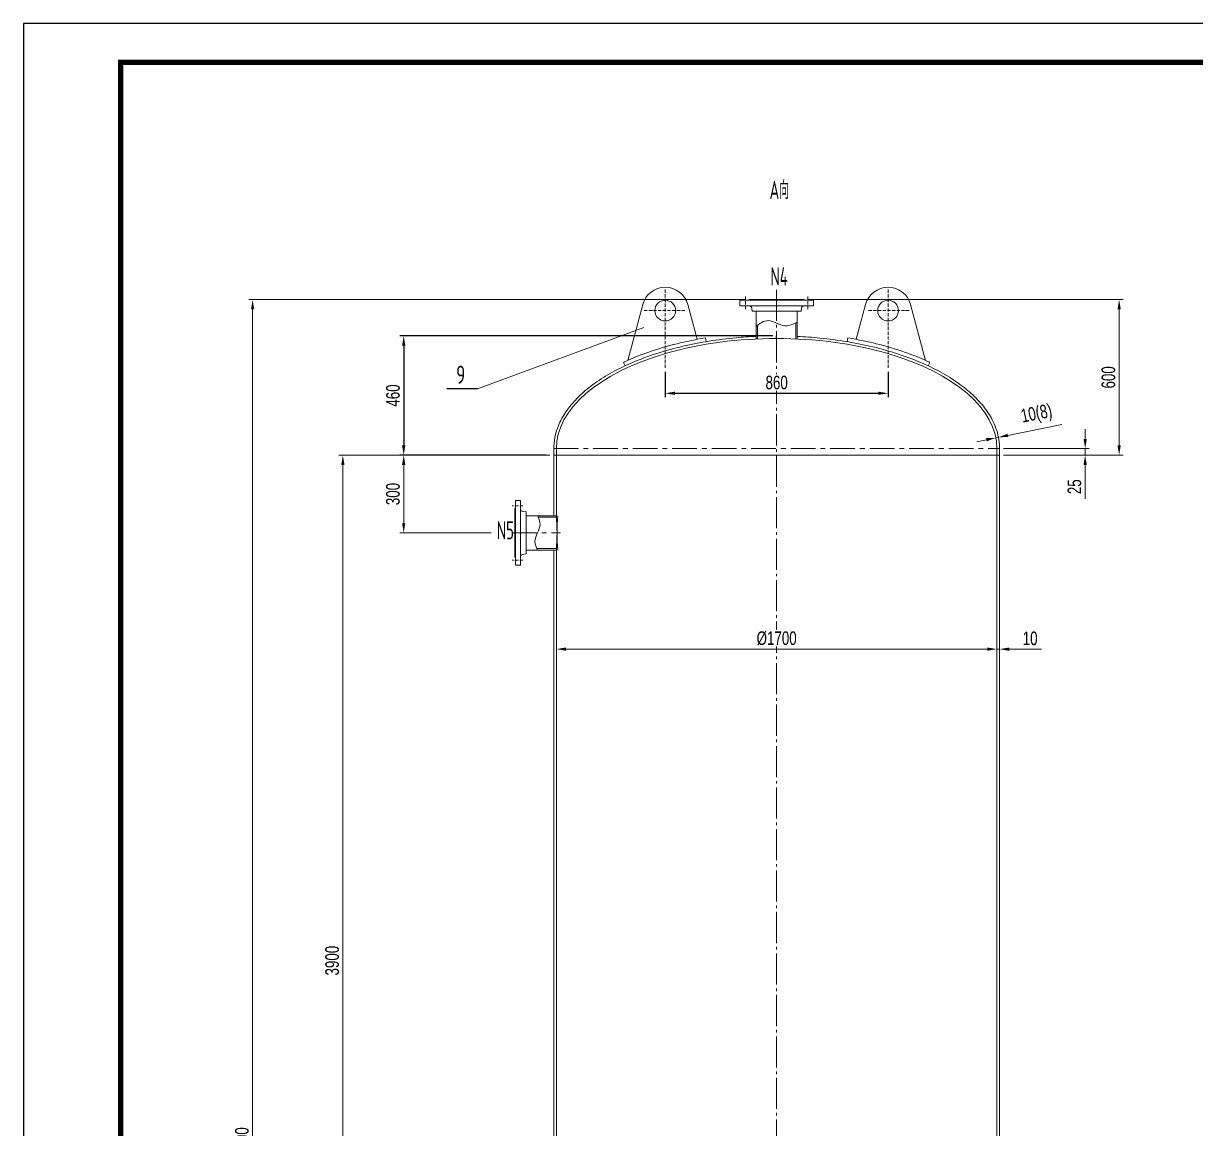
# Model space of a CAD drawing. Header units: millimetres. Extents: x 35105 to 454747, y -53554 to 1224.
# Drawn here: x 432984 to 437506, y -48907 to -44644 of the extents above; entities that cross this region are included whole.
import ezdxf
from ezdxf.enums import TextEntityAlignment as Align

# ---------------------------------------------------------------- set-up
doc = ezdxf.new("R2010")
doc.units = ezdxf.units.MM
for name, pattern in [('ACAD_ISO10W100', [18, 12, -3, 0, -3]), ('CENTER', [50.8, 31.75, -6.35, 6.35, -6.35]), ('钢构轴线', [16, 12, -1.5, 1, -1.5])]:
    doc.linetypes.add(name, pattern=pattern)
doc.layers.get('Defpoints').update_dxf_attribs({"lineweight": 18})
for name, color, linetype, lineweight in [('04细实线', 1, 'Continuous', 13), ('3（中心线）', 1, 'CENTER', 20), ('中心线', 1, 'ACAD_ISO10W100', 18), ('明细', 6, 'Continuous', 18), ('标注', 7, 'Continuous', 18), ('细实线', 7, 'Continuous', 18), ('轴线(可随比例自动调整)', 3, '钢构轴线', 5)]:
    doc.layers.add(name, color=color, linetype=linetype, lineweight=lineweight)
for name, color, linetype in [('12', 2, 'Continuous'), ('BORDER', 7, 'Continuous'), ('DIM', 6, 'Continuous')]:
    doc.layers.add(name, color=color, linetype=linetype)
doc.styles.add('HGCAD', font='HGCAD.SHX', dxfattribs={"width": 0.75, "bigfont": 'HGCADHZ.SHX'})
doc.styles.add('HZ', font='gbenor.shx', dxfattribs={"width": 0.9, "bigfont": 'gbcbig.shx'})
doc.dimstyles.new('LCR-1-15', dxfattribs={"dimscale": 15, "dimtxt": 3.5, "dimasz": 2.5, "dimexe": 1, "dimexo": 1, "dimgap": 1, "dimtad": 1, "dimdec": 1, "dimdsep": 46, "dimtxsty": 'HZ', "dimcen": 0, "dimclrd": 1, "dimclre": 1, "dimclrt": 1, "dimadec": 1, "dimazin": 2, "dimtm": 1e-09, "dimtfac": 0.5, "dimtdec": 1, "dimtmove": 0, "dimatfit": 3, "dimfxl": 1, "dimtfill": 1, "dimlwd": -1, "dimlwe": -1, "dimarcsym": 1})

# ---------------------------------------------------------------- blocks, each defined once
blk = doc.blocks.new('*D199')
at = {"layer": 'Defpoints', "color": 0, "transparency": 16777216}
for p in [(435039.8, -47057.3), (436739.8, -47057.3), (436739.8, -47057.3)]:
    blk.add_point(p, dxfattribs=at)
at = {"layer": '细实线', "color": 1, "linetype": 'Continuous', "transparency": 16777216}
blk.add_line((435077.3, -47057.3), (436702.3, -47057.3), dxfattribs=at)
at = {"layer": '细实线', "color": 1, "transparency": 16777216}
for points in [[(435077.3, -47051), (435077.3, -47063.5), (435039.8, -47057.3)], [(436702.3, -47051), (436702.3, -47063.5), (436739.8, -47057.3)]]:
    blk.add_solid(points, dxfattribs=at)
at = {"layer": '细实线', "color": 1, "transparency": 16777216, "insert": (435889.8, -47016), "char_height": 52.5, "attachment_point": 5, "style": 'HGCAD', "bg_fill": 3, "box_fill_scale": 1.1, "bg_fill_color": 256, "bg_fill_true_color": 13158600, "bg_fill_transparency": 4297}
blk.add_mtext('%%C1700', dxfattribs=at)
blk = doc.blocks.new('_None')
blk = doc.blocks.new('*D200')
at = {"layer": 'Defpoints', "color": 0, "transparency": 16777216}
for p in [(436739.8, -47057.3), (436749.8, -47057.3), (436749.8, -47057.3)]:
    blk.add_point(p, dxfattribs=at)
at = {"layer": '细实线', "color": 1, "linetype": 'Continuous', "transparency": 16777216}
for p, q in [((436702.3, -47057.3), (436664.8, -47057.3)), ((436739.8, -47057.3), (436749.8, -47057.3)), ((436787.3, -47057.3), (436911.1, -47057.3))]:
    blk.add_line(p, q, dxfattribs=at)
at = {"layer": '细实线', "color": 1, "transparency": 16777216}
for points in [[(436702.3, -47051), (436702.3, -47063.5), (436739.8, -47057.3)], [(436787.3, -47051), (436787.3, -47063.5), (436749.8, -47057.3)]]:
    blk.add_solid(points, dxfattribs=at)
at = {"layer": '细实线', "color": 1, "transparency": 16777216, "insert": (436868, -47016), "char_height": 52.5, "attachment_point": 5, "style": 'HGCAD', "bg_fill": 3, "box_fill_scale": 1.1, "bg_fill_color": 256, "bg_fill_true_color": 13158600, "bg_fill_transparency": 2012}
blk.add_mtext('10', dxfattribs=at)
blk = doc.blocks.new('*D201')
at = {"layer": 'Defpoints', "color": 0, "transparency": 16777216}
for p in [(436735.5, -46241.2), (436745.3, -46239.2), (436745.5, -46240.2)]:
    blk.add_point(p, dxfattribs=at)
at = {"layer": '细实线', "color": 1, "linetype": 'Continuous', "transparency": 16777216}
for p, q in [((436782.3, -46232.7), (436989.9, -46190.7)), ((436699, -46249.6), (436662.2, -46257.1)), ((436735.7, -46242.2), (436745.5, -46240.2))]:
    blk.add_line(p, q, dxfattribs=at)
at = {"layer": '细实线', "color": 1, "transparency": 16777216}
for points in [[(436697.7, -46243.5), (436700.2, -46255.7), (436735.7, -46242.2)], [(436781, -46226.6), (436783.5, -46238.9), (436745.5, -46240.2)]]:
    blk.add_solid(points, dxfattribs=at)
at = {"layer": '细实线', "color": 1, "transparency": 16777216, "insert": (436893.6, -46154.1), "char_height": 52.5, "attachment_point": 5, "rotation": 11.4429, "style": 'HGCAD', "bg_fill": 3, "box_fill_scale": 1.1, "bg_fill_color": 256, "bg_fill_true_color": 13158600, "bg_fill_transparency": 5682}
blk.add_mtext('10(8)', dxfattribs=at)
blk = doc.blocks.new('*D214')
at = {"layer": 'Defpoints', "color": 0, "transparency": 16777216}
for p in [(433867.8, -45709), (435783.8, -45709), (434929.8, -52209)]:
    blk.add_point(p, dxfattribs=at)
at = {"layer": '标注', "color": 1, "linetype": 'Continuous', "transparency": 16777216}
for p, q in [((435768.8, -45709), (433852.8, -45709)), ((433867.8, -52171.5), (433867.8, -45746.5)), ((434914.8, -52209), (433852.8, -52209))]:
    blk.add_line(p, q, dxfattribs=at)
at = {"layer": '标注', "color": 1, "transparency": 16777216}
for points in [[(433861.6, -45746.5), (433874.1, -45746.5), (433867.8, -45709)], [(433861.6, -52171.5), (433874.1, -52171.5), (433867.8, -52209)]]:
    blk.add_solid(points, dxfattribs=at)
at = {"layer": '标注', "color": 1, "transparency": 16777216, "insert": (433826.6, -48959), "char_height": 52.5, "attachment_point": 5, "rotation": 90, "style": 'HGCAD', "bg_fill": 3, "box_fill_scale": 1.1, "bg_fill_color": 256, "bg_fill_true_color": 13158600, "bg_fill_transparency": 1292}
blk.add_mtext('6500', dxfattribs=at)
blk = doc.blocks.new('*D221')
at = {"layer": 'Defpoints', "color": 0, "transparency": 16777216}
for p in [(435029.8, -46309), (434450.8, -46609), (434802.9, -46609)]:
    blk.add_point(p, dxfattribs=at)
at = {"layer": '中心线', "color": 1, "linetype": 'Continuous', "transparency": 16777216}
for p, q in [((435014.8, -46309), (434435.8, -46309)), ((434450.8, -46346.5), (434450.8, -46571.5)), ((434787.9, -46609), (434435.8, -46609))]:
    blk.add_line(p, q, dxfattribs=at)
at = {"layer": '中心线', "color": 1, "transparency": 16777216}
for points in [[(434444.5, -46346.5), (434457, -46346.5), (434450.8, -46309)], [(434444.5, -46571.5), (434457, -46571.5), (434450.8, -46609)]]:
    blk.add_solid(points, dxfattribs=at)
at = {"layer": '中心线', "color": 1, "transparency": 16777216, "insert": (434409.5, -46459), "char_height": 52.5, "attachment_point": 5, "rotation": 90, "style": 'HGCAD', "bg_fill": 3, "box_fill_scale": 1.1, "bg_fill_color": 256, "bg_fill_true_color": 13158600, "bg_fill_transparency": 1412}
blk.add_mtext('300', dxfattribs=at)
blk = doc.blocks.new('*D222')
at = {"layer": 'Defpoints', "color": 0, "transparency": 16777216}
for p in [(435029.8, -46309), (434216, -50209), (435029.8, -50209)]:
    blk.add_point(p, dxfattribs=at)
at = {"layer": '中心线', "color": 1, "linetype": 'Continuous', "transparency": 16777216}
for p, q in [((435014.8, -46309), (434201, -46309)), ((434216, -46346.5), (434216, -50171.5)), ((435014.8, -50209), (434201, -50209))]:
    blk.add_line(p, q, dxfattribs=at)
at = {"layer": '中心线', "color": 1, "transparency": 16777216}
for points in [[(434209.8, -46346.5), (434222.3, -46346.5), (434216, -46309)], [(434209.8, -50171.5), (434222.3, -50171.5), (434216, -50209)]]:
    blk.add_solid(points, dxfattribs=at)
at = {"layer": '中心线', "color": 1, "transparency": 16777216, "insert": (434174.8, -48259), "char_height": 52.5, "attachment_point": 5, "rotation": 90, "style": 'HGCAD', "bg_fill": 3, "box_fill_scale": 1.1, "bg_fill_color": 256, "bg_fill_true_color": 13158600, "bg_fill_transparency": 6352}
blk.add_mtext('3900', dxfattribs=at)
blk = doc.blocks.new('*D223')
at = {"layer": 'Defpoints', "color": 0, "transparency": 16777216}
for p in [(436749.8, -46284), (436749.8, -46309), (437080.2, -46309)]:
    blk.add_point(p, dxfattribs=at)
at = {"layer": '中心线', "color": 1, "linetype": 'Continuous', "transparency": 16777216}
for p, q in [((437080.2, -46246.5), (437080.2, -46209)), ((436764.8, -46284), (437095.2, -46284)), ((436764.8, -46309), (437095.2, -46309)), ((437080.2, -46284), (437080.2, -46309)), ((437080.2, -46346.5), (437080.2, -46477.7))]:
    blk.add_line(p, q, dxfattribs=at)
at = {"layer": '中心线', "color": 1, "transparency": 16777216}
for points in [[(437073.9, -46246.5), (437086.4, -46246.5), (437080.2, -46284)], [(437073.9, -46346.5), (437086.4, -46346.5), (437080.2, -46309)]]:
    blk.add_solid(points, dxfattribs=at)
at = {"layer": '中心线', "color": 1, "transparency": 16777216, "insert": (437038.9, -46430.9), "char_height": 52.5, "attachment_point": 5, "rotation": 90, "style": 'HGCAD', "bg_fill": 3, "box_fill_scale": 1.1, "bg_fill_color": 256, "bg_fill_true_color": 13158600, "bg_fill_transparency": 6312}
blk.add_mtext('25', dxfattribs=at)
blk = doc.blocks.new('*D224')
at = {"layer": 'Defpoints', "color": 0, "transparency": 16777216}
for p in [(435995.8, -45709), (436749.8, -46309), (437211.3, -46309)]:
    blk.add_point(p, dxfattribs=at)
at = {"layer": '中心线', "color": 1, "linetype": 'Continuous', "transparency": 16777216}
for p, q in [((436010.8, -45709), (437226.3, -45709)), ((437211.3, -45746.5), (437211.3, -46271.5)), ((436764.8, -46309), (437226.3, -46309))]:
    blk.add_line(p, q, dxfattribs=at)
at = {"layer": '中心线', "color": 1, "transparency": 16777216}
for points in [[(437205.1, -45746.5), (437217.6, -45746.5), (437211.3, -45709)], [(437205.1, -46271.5), (437217.6, -46271.5), (437211.3, -46309)]]:
    blk.add_solid(points, dxfattribs=at)
at = {"layer": '中心线', "color": 1, "transparency": 16777216, "insert": (437170.1, -46009), "char_height": 52.5, "attachment_point": 5, "rotation": 90, "style": 'HGCAD', "bg_fill": 3, "box_fill_scale": 1.1, "bg_fill_color": 256, "bg_fill_true_color": 13158600, "bg_fill_transparency": 6137}
blk.add_mtext('600', dxfattribs=at)
blk = doc.blocks.new('*D267')
at = {"layer": '12', "color": 1, "linetype": 'Continuous', "transparency": 16777216}
for p, q in [((435874.8, -45849), (434435.8, -45849)), ((434450.8, -45886.5), (434450.8, -46271.5)), ((434999.8, -46309), (434435.8, -46309))]:
    blk.add_line(p, q, dxfattribs=at)
at = {"layer": '12', "color": 1, "transparency": 16777216}
for points in [[(434444.5, -45886.5), (434457, -45886.5), (434450.8, -45849)], [(434444.5, -46271.5), (434457, -46271.5), (434450.8, -46309)]]:
    blk.add_solid(points, dxfattribs=at)
at = {"layer": 'Defpoints', "color": 0, "transparency": 16777216}
for p in [(435889.8, -45849), (434450.8, -46309), (435014.8, -46309)]:
    blk.add_point(p, dxfattribs=at)
at = {"layer": '12', "color": 1, "transparency": 16777216, "insert": (434409.5, -46079), "char_height": 52.5, "attachment_point": 5, "rotation": 90, "style": 'HGCAD', "bg_fill": 3, "box_fill_scale": 1.1, "bg_fill_color": 256, "bg_fill_true_color": 13158600, "bg_fill_transparency": 1267}
blk.add_mtext('460', dxfattribs=at)
blk = doc.blocks.new('*D268')
at = {"layer": '12', "color": 1, "linetype": 'Continuous', "transparency": 16777216}
for p, q in [((435459.8, -45987), (435459.8, -46085.4)), ((436319.8, -45987), (436319.8, -46085.4)), ((435497.3, -46070.4), (436282.3, -46070.4))]:
    blk.add_line(p, q, dxfattribs=at)
at = {"layer": '12', "color": 1, "transparency": 16777216}
for points in [[(435497.3, -46064.1), (435497.3, -46076.6), (435459.8, -46070.4)], [(436282.3, -46064.1), (436282.3, -46076.6), (436319.8, -46070.4)]]:
    blk.add_solid(points, dxfattribs=at)
at = {"layer": 'Defpoints', "color": 0, "transparency": 16777216}
for p in [(435459.8, -45972), (436319.8, -45972), (436319.8, -46070.4)]:
    blk.add_point(p, dxfattribs=at)
at = {"layer": '12', "color": 1, "transparency": 16777216, "insert": (435889.8, -46029.1), "char_height": 52.5, "attachment_point": 5, "style": 'HGCAD', "bg_fill": 3, "box_fill_scale": 1.1, "bg_fill_color": 256, "bg_fill_true_color": 13158600, "bg_fill_transparency": 7832}
blk.add_mtext('860', dxfattribs=at)

msp = doc.modelspace()

# ---------------------------------------------------------------- linework, layer by layer
at = {"layer": '12'}
msp.add_line((435889.83586, -45858.99624), (435889.83586, -45848.99624), dxfattribs=at)
at = {"layer": '3（中心线）', "ltscale": 3}
for p, q in [((435029.83586, -46283.99624), (436749.83586, -46283.99624)), ((434868.8351, -46608.99624), (435055.21187, -46608.99625))]:
    msp.add_line(p, q, dxfattribs=at)
at = {"layer": '中心线', "color": 1, "linetype": 'ACAD_ISO10W100'}
for p, q in [((435769.83586, -45745.57296), (435769.83586, -45696.77127)), ((436009.83586, -45745.57296), (436009.83586, -45696.77127)), ((434910.25929, -46503.99624), (434869.19018, -46503.99624)), ((434910.25929, -46713.99624), (434869.19018, -46713.99624))]:
    msp.add_line(p, q, dxfattribs=at)
at = {"layer": '标注'}
for p, q in [((435029.83586, -46283.99624), (435029.83586, -46308.99624)), ((436749.83586, -46308.99624), (435029.83586, -46308.99624)), ((435029.83586, -46308.99624), (435029.83586, -46542.49624)), ((435039.83586, -46308.99624), (435039.83586, -46283.99624)), ((435039.83586, -46308.99624), (435039.83586, -46542.49624)), ((436739.83586, -46308.99624), (436739.83586, -46283.99624)), ((436739.83586, -46308.99624), (436739.83586, -49842.49624)), ((436749.83586, -46283.99624), (436749.83586, -46308.99624)), ((436749.83586, -46308.99624), (436749.83586, -49442.99624)), ((435039.83586, -46542.49624), (434923.83586, -46542.49624)), ((434969.63801, -46548.49624), (435040.28444, -46548.49624)), ((434964.28323, -46669.49624), (435040.28444, -46669.49624)), ((435039.83586, -46675.49624), (434923.83586, -46675.49624)), ((435029.83586, -46675.49624), (435029.83586, -50208.99624)), ((435039.83586, -46675.49624), (435039.83586, -50208.99624))]:
    msp.add_line(p, q, dxfattribs=at)
msp.add_ellipse((435889.83586, -46283.99624), major_axis=(850, 0), ratio=0.5, start_param=0, end_param=3.1415926536, dxfattribs=at)
for points, knots in [([(435810.33586, -45813.71185), (435825.02118, -45800.3452), (435849.81109, -45782.69866), (435889.96988, -45800.24677), (435927.77514, -45815.91942), (435954.00002, -45803.96619), (435969.33586, -45795.46699)], [16.8217313834, 16.8217313834, 16.8217313834, 16.8217313834, 70.3829034461, 105.1041145425, 139.8253256389, 188.9817599877, 188.9817599877, 188.9817599877, 188.9817599877]), ([(435810.33586, -45850.84844), (435784.70397, -45852.04544), (435759.17872, -45853.82113), (435698.4118, -45859.45798), (435663.37172, -45863.86941), (435594.66476, -45874.87081), (435560.99818, -45881.46072), (435495.56741, -45896.71907), (435463.8035, -45905.38742), (435402.67619, -45924.67254), (435373.31301, -45935.28918), (435317.44641, -45958.31413), (435290.94316, -45970.72227), (435241.21056, -45997.15146), (435217.98127, -46011.17233), (435175.16219, -46040.63155), (435155.57226, -46056.06983), (435120.35017, -46088.15612), (435104.71768, -46104.80446), (435077.68892, -46139.08838), (435066.29266, -46156.72504), (435047.98271, -46192.72841), (435041.07052, -46211.09625), (435032.86262, -46244.42464), (435030.70595, -46259.3103), (435029.90748, -46277.47795), (435029.83586, -46280.73709), (435029.83586, -46283.99624)], [1.6639115633, 1.6639115633, 1.6639115633, 1.6639115633, 1.7542343059, 1.7542343059, 1.8807181401, 1.8807181401, 2.0072019743, 2.0072019743, 2.1336858085, 2.1336858085, 2.2601696427, 2.2601696427, 2.3866534769, 2.3866534769, 2.5131373112, 2.5131373112, 2.6396211454, 2.6396211454, 2.7661049796, 2.7661049796, 2.8925888138, 2.8925888138, 3.019072648, 3.019072648, 3.1196208975, 3.1196208975, 3.1415926536, 3.1415926536, 3.1415926536, 3.1415926536]), ([(436749.83586, -46283.99624), (436749.83586, -46272.30617), (436748.91355, -46260.61627), (436745.23672, -46237.33726), (436742.48241, -46225.74838), (436735.17605, -46202.76335), (436730.62426, -46191.36723), (436716.48968, -46162.0344), (436705.52866, -46144.31263), (436679.34431, -46109.83514), (436664.12107, -46093.07828), (436629.68818, -46060.75376), (436610.4782, -46045.18571), (436568.38539, -46015.44685), (436545.50238, -46001.27608), (436496.42385, -45974.52834), (436470.22835, -45961.95154), (436414.934, -45938.57238), (436385.83531, -45927.77021), (436325.18946, -45908.09955), (436293.64253, -45899.23119), (436228.59466, -45883.56119), (436195.094, -45876.75964), (436126.66513, -45865.32643), (436091.73721, -45860.69484), (436027.59857, -45854.32706), (435998.53645, -45852.21204), (435969.33586, -45850.84836)], [0, 0, 0, 0, 0.0788094317, 0.0788094317, 0.1576188635, 0.1576188635, 0.2364282952, 0.2364282952, 0.3629121294, 0.3629121294, 0.4893959637, 0.4893959637, 0.6158797979, 0.6158797979, 0.7423636321, 0.7423636321, 0.8688474663, 0.8688474663, 0.9953313005, 0.9953313005, 1.1218151348, 1.1218151348, 1.248298969, 1.248298969, 1.3747828032, 1.3747828032, 1.477681111, 1.477681111, 1.477681111, 1.477681111])]:
    msp.add_open_spline(points, degree=3, knots=knots, dxfattribs=at)
msp.add_spline([(434966.96062, -46675.49624), (434956.96062, -46642.24624), (434966.96062, -46608.99624), (434976.96062, -46575.74624), (434966.96062, -46542.49624)], degree=3, dxfattribs=at)
at = {"layer": '细实线'}
for p, q in [((435747.33586, -45732.99624), (435747.33586, -45710.99624)), ((436032.33586, -45710.99624), (435747.33586, -45710.99624)), ((435783.83586, -45708.99624), (435783.83586, -45710.99624)), ((435995.83586, -45708.99624), (435783.83586, -45708.99624)), ((435995.83586, -45710.99624), (435995.83586, -45708.99624)), ((436032.33586, -45732.99624), (436032.33586, -45710.99624)), ((435783.48861, -45732.99624), (435747.33586, -45732.99624)), ((436032.33586, -45732.99624), (435783.48861, -45732.99624)), ((435794.79156, -45752.99624), (435793.41407, -45741.77754)), ((435984.88016, -45752.99624), (435794.79156, -45752.99624)), ((435810.33586, -45752.99624), (435810.33586, -45860.85922)), ((435969.33586, -45752.99624), (435969.33586, -45860.85922)), ((435984.88016, -45752.99624), (435986.25765, -45741.77754)), ((435816.33586, -45808.43912), (435816.33586, -45860.58811)), ((435963.33586, -45798.70071), (435963.33586, -45860.58811)), ((434901.83586, -46483.99624), (434881.83586, -46483.99624)), ((434881.83586, -46483.99624), (434881.83586, -46733.99624)), ((434901.83586, -46700.07403), (434901.83586, -46483.99624)), ((434881.83586, -46514.99624), (434879.83586, -46514.99624)), ((434879.83586, -46514.99624), (434879.83586, -46702.99624)), ((434923.83587, -46527.69751), (434908.86091, -46525.85881)), ((434923.83586, -46527.69751), (434923.83586, -46690.29497)), ((434879.83586, -46702.99624), (434881.83586, -46702.99624)), ((434901.83586, -46700.07403), (434901.83586, -46733.99624)), ((434923.83586, -46690.29497), (434908.8609, -46692.13367)), ((434901.83586, -46733.99624), (434881.83586, -46733.99624))]:
    msp.add_line(p, q, dxfattribs=at)
msp.add_lwpolyline([(435889.83586, -45488.35789, 0, 12.5, 0), (435889.83586, -45450.85789, 0, 0, 0), (435889.83586, -45352.44085, 0, 0, 0)], format="xyseb", dxfattribs=at)
for centre, radius, start, end in [((435783.48861, -45742.99624), 10, 7.00002478, 90), ((435996.18311, -45742.99624), 10, 90, 172.99997522), ((434909.83587, -46517.91844), 8, 179.9999936, 262.99996882), ((434909.83586, -46700.07403), 8, 97.00002478, 180)]:
    msp.add_arc(centre, radius, start, end, dxfattribs=at)
at = {"layer": '轴线(可随比例自动调整)', "ltscale": 10}
msp.add_line((435889.83586, -45671.268), (435889.83586, -52238.70089), dxfattribs=at)

# ---------------------------------------------------------------- texts
at = {"layer": '04细实线', "color": 0, "lineweight": -3, "style": 'HZ', "width": 0.7}
msp.add_text('A向', height=70, dxfattribs=at).set_placement((435899.55075, -45321.31781), align=Align.CENTER)
at = {"layer": '04细实线', "color": 3, "lineweight": -3, "style": 'HZ', "width": 0.7}
msp.add_text('N4', height=70, dxfattribs=at).set_placement((435899.55075, -45654.77294), align=Align.CENTER)

# ---------------------------------------------------------------- next in the draw order: dimensions: what is measured, and where the dimension line sits
at = {"layer": '细实线'}
dim = msp.add_aligned_dim(p1=(436735.51637, -46241.20465), p2=(436745.31749, -46239.22075), distance=-0.988, text='10(8)', dimstyle='LCR-1-15', override={"dimtxsty": 'HGCAD', "dimblk2": 'None', "dimse1": 1, "dimse2": 1, "dimatfit": 1, "dimfxl": 1.25}, dxfattribs=at)
dim.commit()
dim.dimension.update_dxf_attribs({"geometry": '*D201', "text_midpoint": (436893.56566, -46154.10575)})
dim = msp.add_linear_dim(base=(436739.83586, -47057.26236), p1=(435039.83586, -47057.26236), p2=(436739.83586, -47057.26236), text='%%C<>', dimstyle='LCR-1-15', override={"dimtxsty": 'HGCAD', "dimblk2": 'None', "dimatfit": 1, "dimfxl": 1.25}, dxfattribs=at)
dim.commit()
dim.dimension.update_dxf_attribs({"geometry": '*D199', "text_midpoint": (435889.83586, -47016.01236)})

# ---------------------------------------------------------------- next in the draw order: dimensions: what is measured, and where the dimension line sits
at = {"layer": '中心线'}
dim = msp.add_linear_dim(base=(437080.19972, -46308.99624), p1=(436749.83586, -46283.99624), p2=(436749.83586, -46308.99624), angle=90, dimstyle='LCR-1-15', override={"dimtxsty": 'HGCAD', "dimblk2": 'None', "dimatfit": 1, "dimfxl": 1.25}, dxfattribs=at)
dim.commit()
dim.dimension.update_dxf_attribs({"geometry": '*D223', "text_midpoint": (437038.94972, -46430.87124)})
at = {"layer": '标注'}
dim = msp.add_linear_dim(base=(433867.82804, -45708.99624), p1=(434929.83586, -52208.99624), p2=(435783.83586, -45708.99624), angle=90, dimstyle='LCR-1-15', override={"dimtxsty": 'HGCAD', "dimblk2": 'None', "dimatfit": 1, "dimfxl": 1.25}, dxfattribs=at)
dim.commit()
dim.dimension.update_dxf_attribs({"geometry": '*D214', "text_midpoint": (433867.82804, -48958.99624), "dimtype": 160})
at = {"layer": '细实线'}
dim = msp.add_linear_dim(base=(436749.83586, -47057.26236), p1=(436739.83586, -47057.26236), p2=(436749.83586, -47057.26236), dimstyle='LCR-1-15', override={"dimtxsty": 'HGCAD', "dimblk2": 'None', "dimatfit": 1, "dimfxl": 1.25}, dxfattribs=at)
dim.commit()
dim.dimension.update_dxf_attribs({"geometry": '*D200', "text_midpoint": (436867.96086, -47016.01236)})

# ---------------------------------------------------------------- next in the draw order: linework, layer by layer
at = {"layer": '中心线'}
for p, q in [((435459.83586, -45971.95685), (435459.83586, -45668.27595)), ((435378.27522, -45751.36033), (435540.51122, -45751.36033))]:
    msp.add_line(p, q, dxfattribs=at)
at = {"layer": '标注'}
msp.add_open_spline([(435614.82493, -45856.451), (435571.21499, -45864.08879), (435538.09742, -45871.05836), (435467.92289, -45888.47297), (435431.24489, -45899.3181), (435366.93316, -45921.68373), (435338.79075, -45932.81466), (435308.88227, -45946.22795), (435305.7267, -45947.66415), (435298.54164, -45950.98276)], degree=3, knots=[1.90708642811, 1.90708642811, 1.90708642811, 1.90708642811, 2.03148307098, 2.03148307098, 2.17851167404, 2.17851167404, 2.3019164193, 2.3019164193, 2.31657473037, 2.31657473037, 2.31657473037, 2.31657473037], dxfattribs=at)
at = {"layer": '细实线'}
for p, q in [((435372.90254, -45728.06662), (435315.20426, -45943.39953)), ((435546.83571, -45728.04879), (435582.79138, -45862.23719)), ((435614.82493, -45856.451), (435617.40214, -45871.25693)), ((435298.54625, -45950.99273), (435304.83588, -45964.61036))]:
    msp.add_line(p, q, dxfattribs=at)
msp.add_circle((435459.83586, -45751.36033), 40, dxfattribs=at)
msp.add_arc((435459.87152, -45751.40863), 90.04695, 15.03555744, 164.976186, dxfattribs=at)

# ---------------------------------------------------------------- next in the draw order: dimensions: what is measured, and where the dimension line sits
at = {"layer": '中心线'}
for base, p1, p2, picture, middle in [((437211.30371, -46308.99624), (435995.83586, -45708.99624), (436749.83586, -46308.99624), '*D224', (437170.05371, -46008.99624)), ((434450.79529, -46608.99624), (435029.83586, -46308.99624), (434802.91567, -46608.99624), '*D221', (434409.54529, -46458.99624))]:
    dim = msp.add_linear_dim(base=base, p1=p1, p2=p2, angle=90, dimstyle='LCR-1-15', override={"dimtxsty": 'HGCAD', "dimblk2": 'None', "dimatfit": 1, "dimfxl": 1.25}, dxfattribs=at)
    dim.commit()
    dim.dimension.update_dxf_attribs({"geometry": picture, "text_midpoint": middle})

# ---------------------------------------------------------------- next in the draw order: linework, layer by layer
for p, q in [((436319.83586, -45971.95685), (436319.83586, -45668.27595)), ((436401.3965, -45751.36033), (436239.16051, -45751.36033))]:
    msp.add_line(p, q, dxfattribs=at)
at = {"layer": '标注'}
msp.add_open_spline([(436164.84679, -45856.451), (436208.45673, -45864.08879), (436241.5743, -45871.05836), (436311.74883, -45888.47297), (436348.42683, -45899.3181), (436412.73856, -45921.68373), (436440.88097, -45932.81466), (436470.78945, -45946.22795), (436473.94502, -45947.66415), (436481.13008, -45950.98276)], degree=3, knots=[1.90708642811, 1.90708642811, 1.90708642811, 1.90708642811, 2.03148307098, 2.03148307098, 2.17851167404, 2.17851167404, 2.3019164193, 2.3019164193, 2.31657473037, 2.31657473037, 2.31657473037, 2.31657473037], dxfattribs=at)
at = {"layer": '细实线'}
for p, q in [((436232.83601, -45728.04879), (436196.88034, -45862.23719)), ((436406.76918, -45728.06662), (436464.46746, -45943.39953)), ((436164.84679, -45856.451), (436162.26958, -45871.25693)), ((436481.12547, -45950.99273), (436474.83584, -45964.61036))]:
    msp.add_line(p, q, dxfattribs=at)
msp.add_circle((436319.83586, -45751.36033), 40, dxfattribs=at)
msp.add_arc((436319.80021, -45751.40863), 90.04695, 15.023814, 164.96444256, dxfattribs=at)

# ---------------------------------------------------------------- next in the draw order: dimensions: what is measured, and where the dimension line sits
at = {"layer": '中心线'}
dim = msp.add_linear_dim(base=(434216.02922, -50208.99624), p1=(435029.83586, -46308.99624), p2=(435029.83586, -50208.99624), angle=90, dimstyle='LCR-1-15', override={"dimtxsty": 'HGCAD', "dimblk2": 'None', "dimatfit": 1, "dimfxl": 1.25}, dxfattribs=at)
dim.commit()
dim.dimension.update_dxf_attribs({"geometry": '*D222', "text_midpoint": (434174.77922, -48258.99624)})

# ---------------------------------------------------------------- next in the draw order: linework, layer by layer
at = {"layer": 'BORDER', "color": 4, "linetype": 'Continuous', "lineweight": -3, "ltscale": 5, "const_width": 20}
msp.add_lwpolyline([(433358.56471, -53403.70516), (433358.56471, -44793.70516), (445433.56471, -44793.70516), (445433.56471, -53403.70516)], close=True, dxfattribs=at)
at = {"layer": 'DIM', "color": 0}
msp.add_lwpolyline([(445583.56471, -53553.70516), (445583.56471, -44643.70516), (432983.56471, -44643.70516), (432983.56471, -53553.70516)], close=True, dxfattribs=at)
at = {"layer": '细实线'}
for centre, start, end in [((434190.70317, -46608.99624), 355.52200933, 4.47799067), ((435894.16855, -46608.99624), 175.52200933, 184.47799067)]:
    msp.add_arc(centre, 851.73269, start, end, dxfattribs=at)

# ---------------------------------------------------------------- next in the draw order: texts
at = {"layer": '04细实线', "color": 3, "lineweight": -3, "style": 'HZ', "width": 0.7}
msp.add_text('N5', height=70, dxfattribs=at).set_placement((434843.00265, -46633.91827), align=Align.CENTER)

# ---------------------------------------------------------------- next in the draw order: dimensions: what is measured, and where the dimension line sits
at = {"layer": '12'}
dim = msp.add_linear_dim(base=(434450.79529, -46308.99624), p1=(435889.83586, -45848.99624), p2=(435014.83586, -46308.99624), angle=90, dimstyle='LCR-1-15', override={"dimtxsty": 'HGCAD', "dimblk2": 'None', "dimatfit": 1, "dimfxl": 1.25}, dxfattribs=at)
dim.commit()
dim.dimension.update_dxf_attribs({"geometry": '*D267', "text_midpoint": (434409.54529, -46078.99624)})

# ---------------------------------------------------------------- next in the draw order: linework, layer by layer
at = {"layer": '04细实线', "color": 6, "lineweight": -3}
msp.add_line((434735.69602, -46053.59335), (434617.59987, -46053.59335), dxfattribs=at)
at = {"layer": '明细'}
msp.add_line((435377.10815, -45816.4094), (434735.69602, -46053.59335), dxfattribs=at)

# ---------------------------------------------------------------- next in the draw order: texts
at = {"layer": '04细实线', "color": 6, "lineweight": -3, "style": 'HZ', "width": 0.8}
msp.add_text('9', height=70, dxfattribs=at).set_placement((434670.73746, -46033.52777), align=Align.CENTER)

# ---------------------------------------------------------------- next in the draw order: dimensions: what is measured, and where the dimension line sits
at = {"layer": '12'}
dim = msp.add_linear_dim(base=(436319.83586, -46070.35304), p1=(435459.83586, -45971.95685), p2=(436319.83586, -45971.95685), dimstyle='LCR-1-15', override={"dimtxsty": 'HGCAD', "dimblk2": 'None', "dimatfit": 1, "dimfxl": 1.25}, dxfattribs=at)
dim.commit()
dim.dimension.update_dxf_attribs({"geometry": '*D268', "text_midpoint": (435889.83586, -46029.10304)})

doc.saveas('drawing.dxf')
